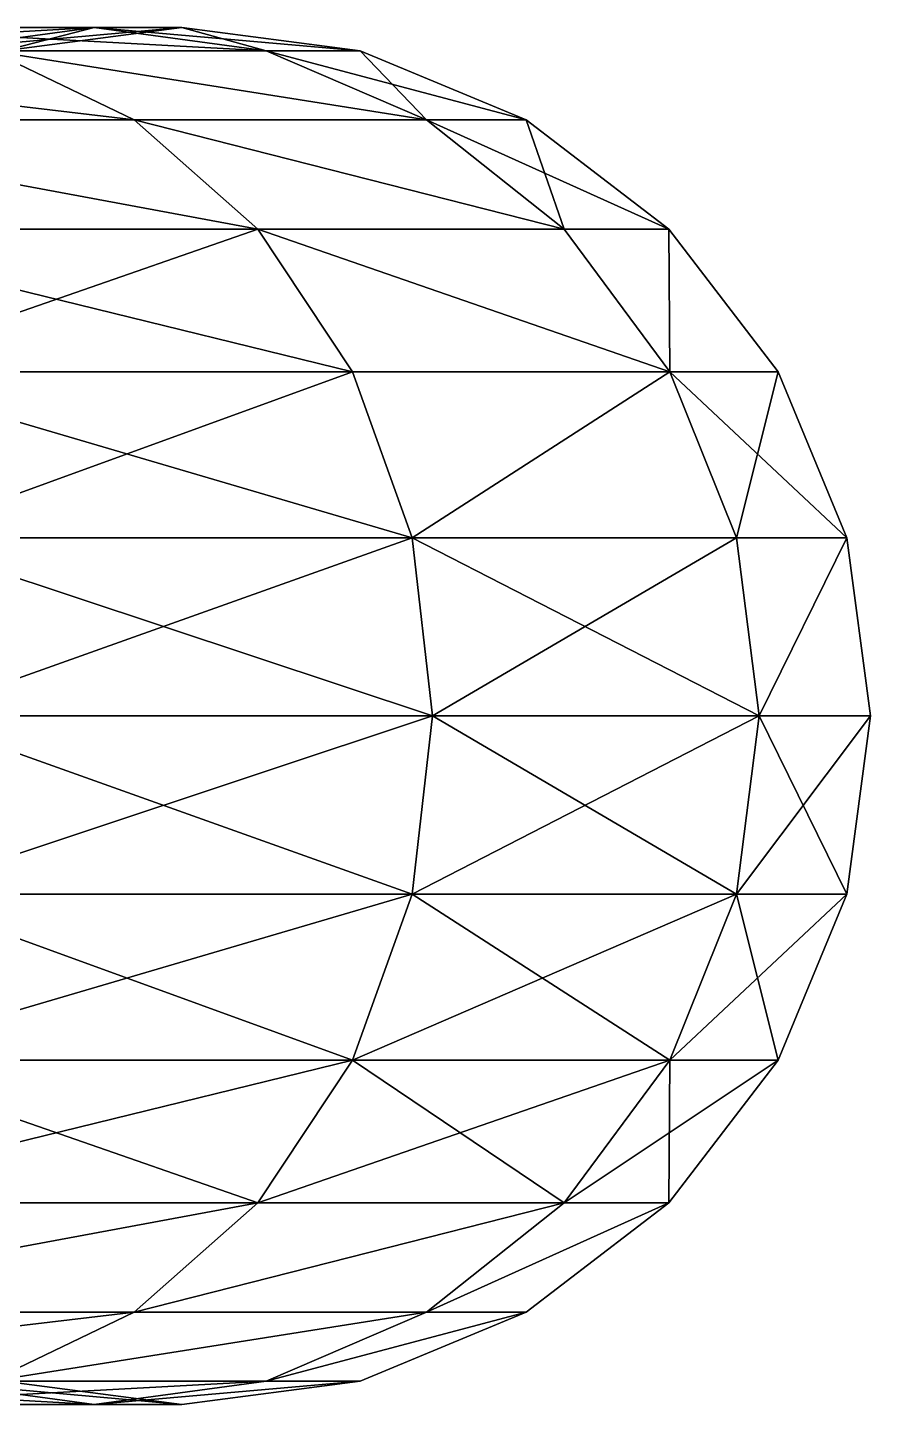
# Model space of a CAD drawing. Extents: x 0 to 38.3, y 0 to 8.1.
# Drawn here: x 33.33 to 38.26, y 0.08 to 8.14 of the extents above; entities that cross this region are included whole.
import ezdxf

# ---------------------------------------------------------------- set-up
doc = ezdxf.new("R2010")
doc.units = 0
doc.header["$MEASUREMENT"] = 0
doc.layers.get('0').update_dxf_attribs({"color": 13, "linetype": 'CONTINUOUS'})

msp = doc.modelspace()

# ---------------------------------------------------------------- linework, layer by layer
for p, q in [((33.7145, 8.1372, 23.0365), (32.2059, 8.1372, 26.6785)), ((32.2059, 8.1372, 11.5775), (33.7145, 8.1372, 15.2196)), ((33.7145, 8.1372, 23.0365), (32.7078, 8, 22.7667)), ((33.7145, 8.1372, 15.2196), (32.7078, 8, 15.4893)), ((33.1868, 8, 19.128), (34.2291, 8.1372, 19.128)), ((34.7213, 8, 23.3062), (33.7145, 8.1372, 23.0365)), ((34.2291, 8.1372, 19.128), (33.7145, 8.1372, 23.0365)), ((34.7213, 8, 14.9498), (33.7145, 8.1372, 15.2196)), ((33.7145, 8.1372, 15.2196), (34.2291, 8.1372, 19.128)), ((34.2291, 8.1372, 19.128), (35.2713, 8, 19.128)), ((34.7213, 8, 23.3062), (33.1085, 8, 27.1997)), ((33.9496, 7.5977, 27.6853), (33.1085, 8, 27.1997)), ((33.1085, 8, 11.0564), (34.7213, 8, 14.9498)), ((33.9496, 7.5977, 10.5707), (33.1085, 8, 11.0564)), ((35.6594, 7.5977, 23.5576), (34.7213, 8, 23.3062)), ((35.2713, 8, 19.128), (34.7213, 8, 23.3062)), ((35.6594, 7.5977, 14.6984), (34.7213, 8, 14.9498)), ((34.7213, 8, 14.9498), (35.2713, 8, 19.128)), ((35.2713, 8, 19.128), (36.2426, 7.5977, 19.128)), ((33.9496, 7.5977, 27.6853), (31.2298, 7.5977, 31.2298)), ((31.2298, 7.5977, 7.0262), (33.9496, 7.5977, 10.5707)), ((34.6719, 6.9577, 28.1023), (33.9496, 7.5977, 27.6853)), ((35.6594, 7.5977, 23.5576), (33.9496, 7.5977, 27.6853)), ((34.6719, 6.9577, 10.1537), (33.9496, 7.5977, 10.5707)), ((33.9496, 7.5977, 10.5707), (35.6594, 7.5977, 14.6984)), ((36.465, 6.9577, 23.7734), (35.6594, 7.5977, 23.5576)), ((36.2426, 7.5977, 19.128), (35.6594, 7.5977, 23.5576)), ((36.465, 6.9577, 14.4826), (35.6594, 7.5977, 14.6984)), ((35.6594, 7.5977, 14.6984), (36.2426, 7.5977, 19.128)), ((36.2426, 7.5977, 19.128), (37.0766, 6.9577, 19.128)), ((34.6719, 6.9577, 28.1023), (31.8196, 6.9577, 31.8196)), ((31.8196, 6.9577, 6.4365), (34.6719, 6.9577, 10.1537)), ((35.2261, 6.1237, 28.4223), (34.6719, 6.9577, 28.1023)), ((36.465, 6.9577, 23.7734), (34.6719, 6.9577, 28.1023)), ((34.6719, 6.9577, 10.1537), (36.465, 6.9577, 14.4826)), ((35.2261, 6.1237, 9.8338), (34.6719, 6.9577, 10.1537)), ((37.0831, 6.1237, 23.9391), (36.465, 6.9577, 23.7734)), ((37.0766, 6.9577, 19.128), (36.465, 6.9577, 23.7734)), ((37.0831, 6.1237, 14.317), (36.465, 6.9577, 14.4826)), ((36.465, 6.9577, 14.4826), (37.0766, 6.9577, 19.128)), ((37.0766, 6.9577, 19.128), (37.7165, 6.1237, 19.128)), ((35.2261, 6.1237, 28.4223), (32.2721, 6.1237, 32.2721)), ((32.2721, 6.1237, 5.984), (35.2261, 6.1237, 9.8338)), ((37.0831, 6.1237, 23.9391), (35.2261, 6.1237, 28.4223)), ((35.5745, 5.1525, 28.6234), (35.2261, 6.1237, 28.4223)), ((35.2261, 6.1237, 9.8338), (37.0831, 6.1237, 14.317)), ((35.5745, 5.1525, 9.6326), (35.2261, 6.1237, 9.8338)), ((37.4717, 5.1525, 24.0432), (37.0831, 6.1237, 23.9391)), ((37.7165, 6.1237, 19.128), (37.0831, 6.1237, 23.9391)), ((37.4717, 5.1525, 14.2128), (37.0831, 6.1237, 14.317)), ((37.0831, 6.1237, 14.317), (37.7165, 6.1237, 19.128)), ((37.7165, 6.1237, 19.128), (38.1188, 5.1525, 19.128)), ((35.5745, 5.1525, 28.6234), (32.5565, 5.1525, 32.5565)), ((32.5565, 5.1525, 5.6995), (35.5745, 5.1525, 9.6326)), ((37.4717, 5.1525, 24.0432), (35.5745, 5.1525, 28.6234)), ((35.6934, 4.1103, 28.692), (35.5745, 5.1525, 28.6234)), ((35.5745, 5.1525, 9.6326), (37.4717, 5.1525, 14.2128)), ((35.6934, 4.1103, 9.564), (35.5745, 5.1525, 9.6326)), ((37.6043, 4.1103, 24.0787), (37.4717, 5.1525, 24.0432)), ((38.1188, 5.1525, 19.128), (37.4717, 5.1525, 24.0432)), ((37.6043, 4.1103, 14.1773), (37.4717, 5.1525, 14.2128)), ((37.4717, 5.1525, 14.2128), (38.1188, 5.1525, 19.128)), ((38.1188, 5.1525, 19.128), (38.256, 4.1103, 19.128)), ((35.6934, 4.1103, 28.692), (32.6536, 4.1103, 32.6536)), ((32.6536, 4.1103, 5.6025), (35.6934, 4.1103, 9.564)), ((35.5745, 3.068, 28.6234), (35.6934, 4.1103, 28.692)), ((35.5745, 3.068, 9.6326), (35.6934, 4.1103, 9.564)), ((37.6043, 4.1103, 24.0787), (35.6934, 4.1103, 28.692)), ((35.6934, 4.1103, 9.564), (37.6043, 4.1103, 14.1773)), ((37.4717, 3.068, 24.0432), (37.6043, 4.1103, 24.0787)), ((37.4717, 3.068, 14.2128), (37.6043, 4.1103, 14.1773)), ((38.256, 4.1103, 19.128), (37.6043, 4.1103, 24.0787)), ((37.6043, 4.1103, 14.1773), (38.256, 4.1103, 19.128)), ((38.256, 4.1103, 19.128), (38.1188, 3.068, 19.128)), ((32.5565, 3.068, 32.5565), (35.5745, 3.068, 28.6234)), ((35.5745, 3.068, 9.6326), (32.5565, 3.068, 5.6995)), ((35.2261, 2.0968, 28.4223), (35.5745, 3.068, 28.6234)), ((35.2261, 2.0968, 9.8338), (35.5745, 3.068, 9.6326)), ((35.5745, 3.068, 28.6234), (37.4717, 3.068, 24.0432)), ((37.4717, 3.068, 14.2128), (35.5745, 3.068, 9.6326)), ((37.0831, 2.0968, 23.9391), (37.4717, 3.068, 24.0432)), ((37.0831, 2.0968, 14.317), (37.4717, 3.068, 14.2128)), ((37.4717, 3.068, 24.0432), (38.1188, 3.068, 19.128)), ((38.1188, 3.068, 19.128), (37.4717, 3.068, 14.2128)), ((38.1188, 3.068, 19.128), (37.7165, 2.0968, 19.128)), ((35.2261, 2.0968, 28.4223), (32.2721, 2.0968, 32.2721)), ((32.2721, 2.0968, 5.984), (35.2261, 2.0968, 9.8338)), ((34.6719, 1.2628, 28.1023), (35.2261, 2.0968, 28.4223)), ((34.6719, 1.2628, 10.1537), (35.2261, 2.0968, 9.8338)), ((37.0831, 2.0968, 23.9391), (35.2261, 2.0968, 28.4223)), ((35.2261, 2.0968, 9.8338), (37.0831, 2.0968, 14.317)), ((36.465, 1.2628, 23.7734), (37.0831, 2.0968, 23.9391)), ((36.465, 1.2628, 14.4826), (37.0831, 2.0968, 14.317)), ((37.7165, 2.0968, 19.128), (37.0766, 1.2628, 19.128)), ((37.7165, 2.0968, 19.128), (37.0831, 2.0968, 23.9391)), ((37.0831, 2.0968, 14.317), (37.7165, 2.0968, 19.128)), ((34.6719, 1.2628, 28.1023), (31.8196, 1.2628, 31.8196)), ((31.8196, 1.2628, 6.4365), (34.6719, 1.2628, 10.1537)), ((33.9496, 0.6228, 27.6853), (34.6719, 1.2628, 28.1023)), ((33.9496, 0.6228, 10.5707), (34.6719, 1.2628, 10.1537)), ((36.465, 1.2628, 23.7734), (34.6719, 1.2628, 28.1023)), ((34.6719, 1.2628, 10.1537), (36.465, 1.2628, 14.4826)), ((35.6594, 0.6228, 23.5576), (36.465, 1.2628, 23.7734)), ((35.6594, 0.6228, 14.6984), (36.465, 1.2628, 14.4826)), ((37.0766, 1.2628, 19.128), (36.2426, 0.6228, 19.128)), ((37.0766, 1.2628, 19.128), (36.465, 1.2628, 23.7734)), ((36.465, 1.2628, 14.4826), (37.0766, 1.2628, 19.128)), ((33.9496, 0.6228, 27.6853), (31.2298, 0.6228, 31.2298)), ((31.2298, 0.6228, 7.0262), (33.9496, 0.6228, 10.5707)), ((33.1085, 0.2205, 27.1997), (33.9496, 0.6228, 27.6853)), ((33.1085, 0.2205, 11.0564), (33.9496, 0.6228, 10.5707)), ((35.6594, 0.6228, 23.5576), (33.9496, 0.6228, 27.6853)), ((33.9496, 0.6228, 10.5707), (35.6594, 0.6228, 14.6984)), ((34.7213, 0.2205, 23.3062), (35.6594, 0.6228, 23.5576)), ((34.7213, 0.2205, 14.9498), (35.6594, 0.6228, 14.6984)), ((36.2426, 0.6228, 19.128), (35.2713, 0.2205, 19.128)), ((36.2426, 0.6228, 19.128), (35.6594, 0.6228, 23.5576)), ((35.6594, 0.6228, 14.6984), (36.2426, 0.6228, 19.128)), ((32.7078, 0.2205, 22.7667), (33.7145, 0.0833, 23.0365)), ((32.7078, 0.2205, 15.4893), (33.7145, 0.0833, 15.2196)), ((34.7213, 0.2205, 23.3062), (33.1085, 0.2205, 27.1997)), ((33.1085, 0.2205, 11.0564), (34.7213, 0.2205, 14.9498)), ((34.2291, 0.0833, 19.128), (33.1868, 0.2205, 19.128)), ((33.7145, 0.0833, 23.0365), (34.7213, 0.2205, 23.3062)), ((33.7145, 0.0833, 15.2196), (34.7213, 0.2205, 14.9498)), ((35.2713, 0.2205, 19.128), (34.2291, 0.0833, 19.128)), ((35.2713, 0.2205, 19.128), (34.7213, 0.2205, 23.3062)), ((34.7213, 0.2205, 14.9498), (35.2713, 0.2205, 19.128)), ((33.7145, 0.0833, 23.0365), (32.2059, 0.0833, 26.6785)), ((32.2059, 0.0833, 11.5775), (33.7145, 0.0833, 15.2196)), ((34.2291, 0.0833, 19.128), (33.7145, 0.0833, 23.0365)), ((33.7145, 0.0833, 15.2196), (34.2291, 0.0833, 19.128))]:
    msp.add_line(p, q)
at = {"extrusion": (2.32573e-32, 1, -1.24544e-16)}
msp.add_circle((-19.128, 19.128, 4.1103), 15.1011, dxfattribs=at)

# ---------------------------------------------------------------- meshes
mesh = msp.add_polyface()
corners = [(33.7145, 8.1372, 23.0365), (31.3033, 8, 26.1574), (32.7078, 8, 22.7667), (32.2059, 8.1372, 26.6785)]
mesh.append_faces([[corners[k] for k in face] for face in [(0, 1, 2), (1, 0, 3)]], dxfattribs={"vtx0": -1})
mesh = msp.add_polyface()
corners = [(33.7145, 8.1372, 15.2196), (31.3033, 8, 12.0986), (32.2059, 8.1372, 11.5775), (32.7078, 8, 15.4893)]
mesh.append_faces([[corners[k] for k in face] for face in [(0, 1, 2), (1, 0, 3)]], dxfattribs={"vtx0": -1})
mesh = msp.add_polyface()
corners = [(34.7213, 8, 23.3062), (32.2059, 8.1372, 26.6785), (33.7145, 8.1372, 23.0365), (33.1085, 8, 27.1997)]
mesh.append_faces([[corners[k] for k in face] for face in [(0, 1, 2), (1, 0, 3)]], dxfattribs={"vtx0": -1})
mesh = msp.add_polyface()
corners = [(34.7213, 8, 14.9498), (32.2059, 8.1372, 11.5775), (33.1085, 8, 11.0564), (33.7145, 8.1372, 15.2196)]
mesh.append_faces([[corners[k] for k in face] for face in [(0, 1, 2), (1, 0, 3)]], dxfattribs={"vtx0": -1})
mesh = msp.add_polyface()
corners = [(33.7145, 8.1372, 23.0365), (33.1868, 8, 19.128), (34.2291, 8.1372, 19.128), (32.7078, 8, 22.7667)]
mesh.append_faces([[corners[k] for k in face] for face in [(0, 1, 2), (1, 0, 3)]], dxfattribs={"vtx0": -1})
mesh = msp.add_polyface()
corners = [(34.2291, 8.1372, 19.128), (32.7078, 8, 15.4893), (33.7145, 8.1372, 15.2196), (33.1868, 8, 19.128)]
mesh.append_faces([[corners[k] for k in face] for face in [(0, 1, 2), (1, 0, 3)]], dxfattribs={"vtx0": -1})
mesh = msp.add_polyface()
corners = [(34.7213, 8, 23.3062), (34.2291, 8.1372, 19.128), (35.2713, 8, 19.128), (33.7145, 8.1372, 23.0365)]
mesh.append_faces([[corners[k] for k in face] for face in [(0, 1, 2), (1, 0, 3)]], dxfattribs={"vtx0": -1})
mesh = msp.add_polyface()
corners = [(35.2713, 8, 19.128), (33.7145, 8.1372, 15.2196), (34.7213, 8, 14.9498), (34.2291, 8.1372, 19.128)]
mesh.append_faces([[corners[k] for k in face] for face in [(0, 1, 2), (1, 0, 3)]], dxfattribs={"vtx0": -1})
mesh = msp.add_polyface()
corners = [(33.9496, 7.5977, 27.6853), (30.5431, 8, 30.5431), (33.1085, 8, 27.1997), (31.2298, 7.5977, 31.2298)]
mesh.append_faces([[corners[k] for k in face] for face in [(0, 1, 2), (1, 0, 3)]], dxfattribs={"vtx0": -1})
mesh = msp.add_polyface()
corners = [(33.9496, 7.5977, 10.5707), (30.5431, 8, 7.713), (31.2298, 7.5977, 7.0262), (33.1085, 8, 11.0564)]
mesh.append_faces([[corners[k] for k in face] for face in [(0, 1, 2), (1, 0, 3)]], dxfattribs={"vtx0": -1})
mesh = msp.add_polyface()
corners = [(35.6594, 7.5977, 23.5576), (33.1085, 8, 27.1997), (34.7213, 8, 23.3062), (33.9496, 7.5977, 27.6853)]
mesh.append_faces([[corners[k] for k in face] for face in [(0, 1, 2), (1, 0, 3)]], dxfattribs={"vtx0": -1})
mesh = msp.add_polyface()
corners = [(35.6594, 7.5977, 14.6984), (33.1085, 8, 11.0564), (33.9496, 7.5977, 10.5707), (34.7213, 8, 14.9498)]
mesh.append_faces([[corners[k] for k in face] for face in [(0, 1, 2), (1, 0, 3)]], dxfattribs={"vtx0": -1})
mesh = msp.add_polyface()
corners = [(35.6594, 7.5977, 23.5576), (35.2713, 8, 19.128), (36.2426, 7.5977, 19.128), (34.7213, 8, 23.3062)]
mesh.append_faces([[corners[k] for k in face] for face in [(0, 1, 2), (1, 0, 3)]], dxfattribs={"vtx0": -1})
mesh = msp.add_polyface()
corners = [(36.2426, 7.5977, 19.128), (34.7213, 8, 14.9498), (35.6594, 7.5977, 14.6984), (35.2713, 8, 19.128)]
mesh.append_faces([[corners[k] for k in face] for face in [(0, 1, 2), (1, 0, 3)]], dxfattribs={"vtx0": -1})
mesh = msp.add_polyface()
corners = [(34.6719, 6.9577, 28.1023), (31.2298, 7.5977, 31.2298), (33.9496, 7.5977, 27.6853), (31.8196, 6.9577, 31.8196)]
mesh.append_faces([[corners[k] for k in face] for face in [(0, 1, 2), (1, 0, 3)]], dxfattribs={"vtx0": -1})
mesh = msp.add_polyface()
corners = [(34.6719, 6.9577, 10.1537), (31.2298, 7.5977, 7.0262), (31.8196, 6.9577, 6.4365), (33.9496, 7.5977, 10.5707)]
mesh.append_faces([[corners[k] for k in face] for face in [(0, 1, 2), (1, 0, 3)]], dxfattribs={"vtx0": -1})
mesh = msp.add_polyface()
corners = [(36.465, 6.9577, 23.7734), (33.9496, 7.5977, 27.6853), (35.6594, 7.5977, 23.5576), (34.6719, 6.9577, 28.1023)]
mesh.append_faces([[corners[k] for k in face] for face in [(0, 1, 2), (1, 0, 3)]], dxfattribs={"vtx0": -1})
mesh = msp.add_polyface()
corners = [(36.465, 6.9577, 14.4826), (33.9496, 7.5977, 10.5707), (34.6719, 6.9577, 10.1537), (35.6594, 7.5977, 14.6984)]
mesh.append_faces([[corners[k] for k in face] for face in [(0, 1, 2), (1, 0, 3)]], dxfattribs={"vtx0": -1})
mesh = msp.add_polyface()
corners = [(36.465, 6.9577, 23.7734), (36.2426, 7.5977, 19.128), (37.0766, 6.9577, 19.128), (35.6594, 7.5977, 23.5576)]
mesh.append_faces([[corners[k] for k in face] for face in [(0, 1, 2), (1, 0, 3)]], dxfattribs={"vtx0": -1})
mesh = msp.add_polyface()
corners = [(37.0766, 6.9577, 19.128), (35.6594, 7.5977, 14.6984), (36.465, 6.9577, 14.4826), (36.2426, 7.5977, 19.128)]
mesh.append_faces([[corners[k] for k in face] for face in [(0, 1, 2), (1, 0, 3)]], dxfattribs={"vtx0": -1})
mesh = msp.add_polyface()
corners = [(32.2721, 6.1237, 32.2721), (34.6719, 6.9577, 28.1023), (35.2261, 6.1237, 28.4223), (31.8196, 6.9577, 31.8196)]
mesh.append_faces([[corners[k] for k in face] for face in [(0, 1, 2), (1, 0, 3)]], dxfattribs={"vtx0": -1})
mesh = msp.add_polyface()
corners = [(35.2261, 6.1237, 9.8338), (31.8196, 6.9577, 6.4365), (32.2721, 6.1237, 5.984), (34.6719, 6.9577, 10.1537)]
mesh.append_faces([[corners[k] for k in face] for face in [(0, 1, 2), (1, 0, 3)]], dxfattribs={"vtx0": -1})
mesh = msp.add_polyface()
corners = [(34.6719, 6.9577, 28.1023), (37.0831, 6.1237, 23.9391), (35.2261, 6.1237, 28.4223), (36.465, 6.9577, 23.7734)]
mesh.append_faces([[corners[k] for k in face] for face in [(0, 1, 2), (1, 0, 3)]], dxfattribs={"vtx0": -1})
mesh = msp.add_polyface()
corners = [(37.0831, 6.1237, 14.317), (34.6719, 6.9577, 10.1537), (35.2261, 6.1237, 9.8338), (36.465, 6.9577, 14.4826)]
mesh.append_faces([[corners[k] for k in face] for face in [(0, 1, 2), (1, 0, 3)]], dxfattribs={"vtx0": -1})
mesh = msp.add_polyface()
corners = [(37.0831, 6.1237, 23.9391), (37.0766, 6.9577, 19.128), (37.7165, 6.1237, 19.128), (36.465, 6.9577, 23.7734)]
mesh.append_faces([[corners[k] for k in face] for face in [(0, 1, 2), (1, 0, 3)]], dxfattribs={"vtx0": -1})
mesh = msp.add_polyface()
corners = [(37.0766, 6.9577, 19.128), (37.0831, 6.1237, 14.317), (37.7165, 6.1237, 19.128), (36.465, 6.9577, 14.4826)]
mesh.append_faces([[corners[k] for k in face] for face in [(0, 1, 2), (1, 0, 3)]], dxfattribs={"vtx0": -1})
mesh = msp.add_polyface()
corners = [(32.5565, 5.1525, 32.5565), (35.2261, 6.1237, 28.4223), (35.5745, 5.1525, 28.6234), (32.2721, 6.1237, 32.2721)]
mesh.append_faces([[corners[k] for k in face] for face in [(0, 1, 2), (1, 0, 3)]], dxfattribs={"vtx0": -1})
mesh = msp.add_polyface()
corners = [(35.5745, 5.1525, 9.6326), (32.2721, 6.1237, 5.984), (32.5565, 5.1525, 5.6995), (35.2261, 6.1237, 9.8338)]
mesh.append_faces([[corners[k] for k in face] for face in [(0, 1, 2), (1, 0, 3)]], dxfattribs={"vtx0": -1})
mesh = msp.add_polyface()
corners = [(35.5745, 5.1525, 28.6234), (37.0831, 6.1237, 23.9391), (37.4717, 5.1525, 24.0432), (35.2261, 6.1237, 28.4223)]
mesh.append_faces([[corners[k] for k in face] for face in [(0, 1, 2), (1, 0, 3)]], dxfattribs={"vtx0": -1})
mesh = msp.add_polyface()
corners = [(37.0831, 6.1237, 14.317), (35.5745, 5.1525, 9.6326), (37.4717, 5.1525, 14.2128), (35.2261, 6.1237, 9.8338)]
mesh.append_faces([[corners[k] for k in face] for face in [(0, 1, 2), (1, 0, 3)]], dxfattribs={"vtx0": -1})
mesh = msp.add_polyface()
corners = [(37.4717, 5.1525, 24.0432), (37.7165, 6.1237, 19.128), (38.1188, 5.1525, 19.128), (37.0831, 6.1237, 23.9391)]
mesh.append_faces([[corners[k] for k in face] for face in [(0, 1, 2), (1, 0, 3)]], dxfattribs={"vtx0": -1})
mesh = msp.add_polyface()
corners = [(38.1188, 5.1525, 19.128), (37.0831, 6.1237, 14.317), (37.4717, 5.1525, 14.2128), (37.7165, 6.1237, 19.128)]
mesh.append_faces([[corners[k] for k in face] for face in [(0, 1, 2), (1, 0, 3)]], dxfattribs={"vtx0": -1})
mesh = msp.add_polyface()
corners = [(32.6536, 4.1103, 32.6536), (35.5745, 5.1525, 28.6234), (35.6934, 4.1103, 28.692), (32.5565, 5.1525, 32.5565)]
mesh.append_faces([[corners[k] for k in face] for face in [(0, 1, 2), (1, 0, 3)]], dxfattribs={"vtx0": -1})
mesh = msp.add_polyface()
corners = [(35.6934, 4.1103, 9.564), (32.5565, 5.1525, 5.6995), (32.6536, 4.1103, 5.6025), (35.5745, 5.1525, 9.6326)]
mesh.append_faces([[corners[k] for k in face] for face in [(0, 1, 2), (1, 0, 3)]], dxfattribs={"vtx0": -1})
mesh = msp.add_polyface()
corners = [(35.6934, 4.1103, 28.692), (37.4717, 5.1525, 24.0432), (37.6043, 4.1103, 24.0787), (35.5745, 5.1525, 28.6234)]
mesh.append_faces([[corners[k] for k in face] for face in [(0, 1, 2), (1, 0, 3)]], dxfattribs={"vtx0": -1})
mesh = msp.add_polyface()
corners = [(37.6043, 4.1103, 14.1773), (35.5745, 5.1525, 9.6326), (35.6934, 4.1103, 9.564), (37.4717, 5.1525, 14.2128)]
mesh.append_faces([[corners[k] for k in face] for face in [(0, 1, 2), (1, 0, 3)]], dxfattribs={"vtx0": -1})
mesh = msp.add_polyface()
corners = [(37.6043, 4.1103, 24.0787), (38.1188, 5.1525, 19.128), (38.256, 4.1103, 19.128), (37.4717, 5.1525, 24.0432)]
mesh.append_faces([[corners[k] for k in face] for face in [(0, 1, 2), (1, 0, 3)]], dxfattribs={"vtx0": -1})
mesh = msp.add_polyface()
corners = [(38.1188, 5.1525, 19.128), (37.6043, 4.1103, 14.1773), (38.256, 4.1103, 19.128), (37.4717, 5.1525, 14.2128)]
mesh.append_faces([[corners[k] for k in face] for face in [(0, 1, 2), (1, 0, 3)]], dxfattribs={"vtx0": -1})
mesh = msp.add_polyface()
corners = [(32.5565, 3.068, 32.5565), (35.6934, 4.1103, 28.692), (35.5745, 3.068, 28.6234), (32.6536, 4.1103, 32.6536)]
mesh.append_faces([[corners[k] for k in face] for face in [(0, 1, 2), (1, 0, 3)]], dxfattribs={"vtx0": -1})
mesh = msp.add_polyface()
corners = [(35.5745, 3.068, 9.6326), (32.6536, 4.1103, 5.6025), (32.5565, 3.068, 5.6995), (35.6934, 4.1103, 9.564)]
mesh.append_faces([[corners[k] for k in face] for face in [(0, 1, 2), (1, 0, 3)]], dxfattribs={"vtx0": -1})
mesh = msp.add_polyface()
corners = [(35.5745, 3.068, 28.6234), (37.6043, 4.1103, 24.0787), (37.4717, 3.068, 24.0432), (35.6934, 4.1103, 28.692)]
mesh.append_faces([[corners[k] for k in face] for face in [(0, 1, 2), (1, 0, 3)]], dxfattribs={"vtx0": -1})
mesh = msp.add_polyface()
corners = [(37.4717, 3.068, 14.2128), (35.6934, 4.1103, 9.564), (35.5745, 3.068, 9.6326), (37.6043, 4.1103, 14.1773)]
mesh.append_faces([[corners[k] for k in face] for face in [(0, 1, 2), (1, 0, 3)]], dxfattribs={"vtx0": -1})
mesh = msp.add_polyface()
corners = [(37.4717, 3.068, 24.0432), (38.256, 4.1103, 19.128), (38.1188, 3.068, 19.128), (37.6043, 4.1103, 24.0787)]
mesh.append_faces([[corners[k] for k in face] for face in [(0, 1, 2), (1, 0, 3)]], dxfattribs={"vtx0": -1})
mesh = msp.add_polyface()
corners = [(38.1188, 3.068, 19.128), (37.6043, 4.1103, 14.1773), (37.4717, 3.068, 14.2128), (38.256, 4.1103, 19.128)]
mesh.append_faces([[corners[k] for k in face] for face in [(0, 1, 2), (1, 0, 3)]], dxfattribs={"vtx0": -1})
mesh = msp.add_polyface()
corners = [(32.2721, 2.0968, 32.2721), (35.5745, 3.068, 28.6234), (35.2261, 2.0968, 28.4223), (32.5565, 3.068, 32.5565)]
mesh.append_faces([[corners[k] for k in face] for face in [(0, 1, 2), (1, 0, 3)]], dxfattribs={"vtx0": -1})
mesh = msp.add_polyface()
corners = [(35.2261, 2.0968, 9.8338), (32.5565, 3.068, 5.6995), (32.2721, 2.0968, 5.984), (35.5745, 3.068, 9.6326)]
mesh.append_faces([[corners[k] for k in face] for face in [(0, 1, 2), (1, 0, 3)]], dxfattribs={"vtx0": -1})
mesh = msp.add_polyface()
corners = [(35.2261, 2.0968, 28.4223), (37.4717, 3.068, 24.0432), (37.0831, 2.0968, 23.9391), (35.5745, 3.068, 28.6234)]
mesh.append_faces([[corners[k] for k in face] for face in [(0, 1, 2), (1, 0, 3)]], dxfattribs={"vtx0": -1})
mesh = msp.add_polyface()
corners = [(37.0831, 2.0968, 14.317), (35.5745, 3.068, 9.6326), (35.2261, 2.0968, 9.8338), (37.4717, 3.068, 14.2128)]
mesh.append_faces([[corners[k] for k in face] for face in [(0, 1, 2), (1, 0, 3)]], dxfattribs={"vtx0": -1})
mesh = msp.add_polyface()
corners = [(37.0831, 2.0968, 23.9391), (38.1188, 3.068, 19.128), (37.7165, 2.0968, 19.128), (37.4717, 3.068, 24.0432)]
mesh.append_faces([[corners[k] for k in face] for face in [(0, 1, 2), (1, 0, 3)]], dxfattribs={"vtx0": -1})
mesh = msp.add_polyface()
corners = [(37.7165, 2.0968, 19.128), (37.4717, 3.068, 14.2128), (37.0831, 2.0968, 14.317), (38.1188, 3.068, 19.128)]
mesh.append_faces([[corners[k] for k in face] for face in [(0, 1, 2), (1, 0, 3)]], dxfattribs={"vtx0": -1})
mesh = msp.add_polyface()
corners = [(31.8196, 1.2628, 31.8196), (35.2261, 2.0968, 28.4223), (34.6719, 1.2628, 28.1023), (32.2721, 2.0968, 32.2721)]
mesh.append_faces([[corners[k] for k in face] for face in [(0, 1, 2), (1, 0, 3)]], dxfattribs={"vtx0": -1})
mesh = msp.add_polyface()
corners = [(34.6719, 1.2628, 10.1537), (32.2721, 2.0968, 5.984), (31.8196, 1.2628, 6.4365), (35.2261, 2.0968, 9.8338)]
mesh.append_faces([[corners[k] for k in face] for face in [(0, 1, 2), (1, 0, 3)]], dxfattribs={"vtx0": -1})
mesh = msp.add_polyface()
corners = [(34.6719, 1.2628, 28.1023), (37.0831, 2.0968, 23.9391), (36.465, 1.2628, 23.7734), (35.2261, 2.0968, 28.4223)]
mesh.append_faces([[corners[k] for k in face] for face in [(0, 1, 2), (1, 0, 3)]], dxfattribs={"vtx0": -1})
mesh = msp.add_polyface()
corners = [(36.465, 1.2628, 14.4826), (35.2261, 2.0968, 9.8338), (34.6719, 1.2628, 10.1537), (37.0831, 2.0968, 14.317)]
mesh.append_faces([[corners[k] for k in face] for face in [(0, 1, 2), (1, 0, 3)]], dxfattribs={"vtx0": -1})
mesh = msp.add_polyface()
corners = [(36.465, 1.2628, 23.7734), (37.7165, 2.0968, 19.128), (37.0766, 1.2628, 19.128), (37.0831, 2.0968, 23.9391)]
mesh.append_faces([[corners[k] for k in face] for face in [(0, 1, 2), (1, 0, 3)]], dxfattribs={"vtx0": -1})
mesh = msp.add_polyface()
corners = [(37.0766, 1.2628, 19.128), (37.0831, 2.0968, 14.317), (36.465, 1.2628, 14.4826), (37.7165, 2.0968, 19.128)]
mesh.append_faces([[corners[k] for k in face] for face in [(0, 1, 2), (1, 0, 3)]], dxfattribs={"vtx0": -1})
mesh = msp.add_polyface()
corners = [(31.2298, 0.6228, 31.2298), (34.6719, 1.2628, 28.1023), (33.9496, 0.6228, 27.6853), (31.8196, 1.2628, 31.8196)]
mesh.append_faces([[corners[k] for k in face] for face in [(0, 1, 2), (1, 0, 3)]], dxfattribs={"vtx0": -1})
mesh = msp.add_polyface()
corners = [(31.2298, 0.6228, 7.0262), (34.6719, 1.2628, 10.1537), (31.8196, 1.2628, 6.4365), (33.9496, 0.6228, 10.5707)]
mesh.append_faces([[corners[k] for k in face] for face in [(0, 1, 2), (1, 0, 3)]], dxfattribs={"vtx0": -1})
mesh = msp.add_polyface()
corners = [(33.9496, 0.6228, 27.6853), (36.465, 1.2628, 23.7734), (35.6594, 0.6228, 23.5576), (34.6719, 1.2628, 28.1023)]
mesh.append_faces([[corners[k] for k in face] for face in [(0, 1, 2), (1, 0, 3)]], dxfattribs={"vtx0": -1})
mesh = msp.add_polyface()
corners = [(33.9496, 0.6228, 10.5707), (36.465, 1.2628, 14.4826), (34.6719, 1.2628, 10.1537), (35.6594, 0.6228, 14.6984)]
mesh.append_faces([[corners[k] for k in face] for face in [(0, 1, 2), (1, 0, 3)]], dxfattribs={"vtx0": -1})
mesh = msp.add_polyface()
corners = [(35.6594, 0.6228, 23.5576), (37.0766, 1.2628, 19.128), (36.2426, 0.6228, 19.128), (36.465, 1.2628, 23.7734)]
mesh.append_faces([[corners[k] for k in face] for face in [(0, 1, 2), (1, 0, 3)]], dxfattribs={"vtx0": -1})
mesh = msp.add_polyface()
corners = [(35.6594, 0.6228, 14.6984), (37.0766, 1.2628, 19.128), (36.465, 1.2628, 14.4826), (36.2426, 0.6228, 19.128)]
mesh.append_faces([[corners[k] for k in face] for face in [(0, 1, 2), (1, 0, 3)]], dxfattribs={"vtx0": -1})
mesh = msp.add_polyface()
corners = [(30.5431, 0.2205, 30.5431), (33.9496, 0.6228, 27.6853), (33.1085, 0.2205, 27.1997), (31.2298, 0.6228, 31.2298)]
mesh.append_faces([[corners[k] for k in face] for face in [(0, 1, 2), (1, 0, 3)]], dxfattribs={"vtx0": -1})
mesh = msp.add_polyface()
corners = [(30.5431, 0.2205, 7.713), (33.9496, 0.6228, 10.5707), (31.2298, 0.6228, 7.0262), (33.1085, 0.2205, 11.0564)]
mesh.append_faces([[corners[k] for k in face] for face in [(0, 1, 2), (1, 0, 3)]], dxfattribs={"vtx0": -1})
mesh = msp.add_polyface()
corners = [(33.1085, 0.2205, 27.1997), (35.6594, 0.6228, 23.5576), (34.7213, 0.2205, 23.3062), (33.9496, 0.6228, 27.6853)]
mesh.append_faces([[corners[k] for k in face] for face in [(0, 1, 2), (1, 0, 3)]], dxfattribs={"vtx0": -1})
mesh = msp.add_polyface()
corners = [(33.1085, 0.2205, 11.0564), (35.6594, 0.6228, 14.6984), (33.9496, 0.6228, 10.5707), (34.7213, 0.2205, 14.9498)]
mesh.append_faces([[corners[k] for k in face] for face in [(0, 1, 2), (1, 0, 3)]], dxfattribs={"vtx0": -1})
mesh = msp.add_polyface()
corners = [(34.7213, 0.2205, 23.3062), (36.2426, 0.6228, 19.128), (35.2713, 0.2205, 19.128), (35.6594, 0.6228, 23.5576)]
mesh.append_faces([[corners[k] for k in face] for face in [(0, 1, 2), (1, 0, 3)]], dxfattribs={"vtx0": -1})
mesh = msp.add_polyface()
corners = [(34.7213, 0.2205, 14.9498), (36.2426, 0.6228, 19.128), (35.6594, 0.6228, 14.6984), (35.2713, 0.2205, 19.128)]
mesh.append_faces([[corners[k] for k in face] for face in [(0, 1, 2), (1, 0, 3)]], dxfattribs={"vtx0": -1})
mesh = msp.add_polyface()
corners = [(31.3033, 0.2205, 26.1574), (33.7145, 0.0833, 23.0365), (32.7078, 0.2205, 22.7667), (32.2059, 0.0833, 26.6785)]
mesh.append_faces([[corners[k] for k in face] for face in [(0, 1, 2), (1, 0, 3)]], dxfattribs={"vtx0": -1})
mesh = msp.add_polyface()
corners = [(31.3033, 0.2205, 12.0986), (33.7145, 0.0833, 15.2196), (32.2059, 0.0833, 11.5775), (32.7078, 0.2205, 15.4893)]
mesh.append_faces([[corners[k] for k in face] for face in [(0, 1, 2), (1, 0, 3)]], dxfattribs={"vtx0": -1})
mesh = msp.add_polyface()
corners = [(32.2059, 0.0833, 26.6785), (34.7213, 0.2205, 23.3062), (33.7145, 0.0833, 23.0365), (33.1085, 0.2205, 27.1997)]
mesh.append_faces([[corners[k] for k in face] for face in [(0, 1, 2), (1, 0, 3)]], dxfattribs={"vtx0": -1})
mesh = msp.add_polyface()
corners = [(32.2059, 0.0833, 11.5775), (34.7213, 0.2205, 14.9498), (33.1085, 0.2205, 11.0564), (33.7145, 0.0833, 15.2196)]
mesh.append_faces([[corners[k] for k in face] for face in [(0, 1, 2), (1, 0, 3)]], dxfattribs={"vtx0": -1})
mesh = msp.add_polyface()
corners = [(32.7078, 0.2205, 22.7667), (34.2291, 0.0833, 19.128), (33.1868, 0.2205, 19.128), (33.7145, 0.0833, 23.0365)]
mesh.append_faces([[corners[k] for k in face] for face in [(0, 1, 2), (1, 0, 3)]], dxfattribs={"vtx0": -1})
mesh = msp.add_polyface()
corners = [(32.7078, 0.2205, 15.4893), (34.2291, 0.0833, 19.128), (33.7145, 0.0833, 15.2196), (33.1868, 0.2205, 19.128)]
mesh.append_faces([[corners[k] for k in face] for face in [(0, 1, 2), (1, 0, 3)]], dxfattribs={"vtx0": -1})
mesh = msp.add_polyface()
corners = [(33.7145, 0.0833, 23.0365), (35.2713, 0.2205, 19.128), (34.2291, 0.0833, 19.128), (34.7213, 0.2205, 23.3062)]
mesh.append_faces([[corners[k] for k in face] for face in [(0, 1, 2), (1, 0, 3)]], dxfattribs={"vtx0": -1})
mesh = msp.add_polyface()
corners = [(33.7145, 0.0833, 15.2196), (35.2713, 0.2205, 19.128), (34.7213, 0.2205, 14.9498), (34.2291, 0.0833, 19.128)]
mesh.append_faces([[corners[k] for k in face] for face in [(0, 1, 2), (1, 0, 3)]], dxfattribs={"vtx0": -1})

doc.saveas('drawing.dxf')
